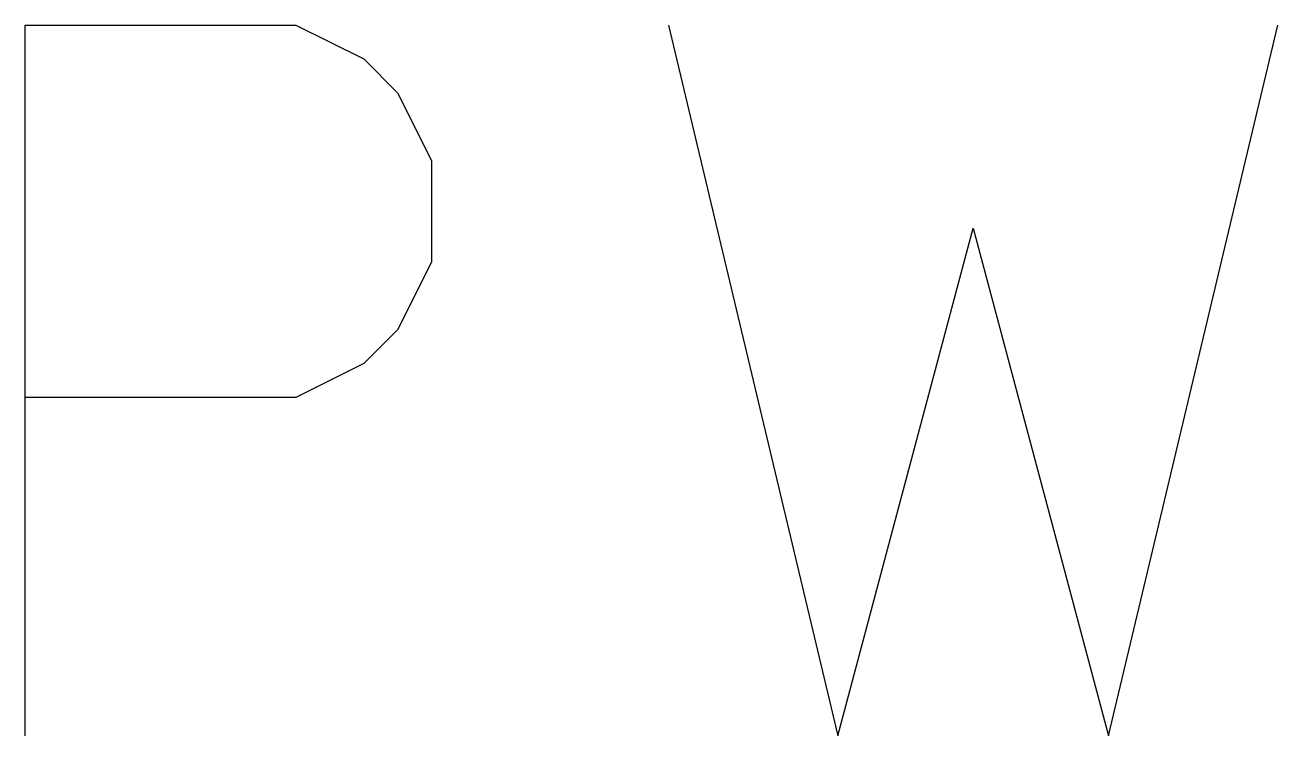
# Model space of a CAD drawing. Extents: x 0.4 to 11.3, y -7.9 to -0.4.
# Drawn here: x 4.9361 to 5.0242, y -2.8228 to -2.7728 of the extents above; entities that cross this region are included whole.
import ezdxf

# ---------------------------------------------------------------- set-up
doc = ezdxf.new("R2010")
doc.units = 0
doc.header["$MEASUREMENT"] = 0
doc.layers.add('CYAN2', color=4, linetype='CONTINUOUS')

msp = doc.modelspace()

# ---------------------------------------------------------------- linework, layer by layer
at = {"layer": 'CYAN2', "linetype": 'CONTINUOUS'}
for p, q in [((4.936094, -2.822799), (4.936094, -2.772799)), ((4.936094, -2.772799), (4.955142, -2.772799)), ((4.955142, -2.772799), (4.959906, -2.775181)), ((4.981335, -2.772799), (4.99324, -2.822799)), ((5.012287, -2.822799), (5.024193, -2.772799)), ((4.959906, -2.775181), (4.962287, -2.777563)), ((4.962287, -2.777563), (4.964665, -2.782323)), ((4.964665, -2.782323), (4.964665, -2.789469)), ((4.99324, -2.822799), (5.002764, -2.787087)), ((5.002764, -2.787087), (5.012287, -2.822799)), ((4.964665, -2.789469), (4.962287, -2.794228)), ((4.962287, -2.794228), (4.959906, -2.79661)), ((4.959906, -2.79661), (4.955142, -2.798992)), ((4.955142, -2.798992), (4.936094, -2.798992))]:
    msp.add_line(p, q, dxfattribs=at)

doc.saveas('drawing.dxf')
